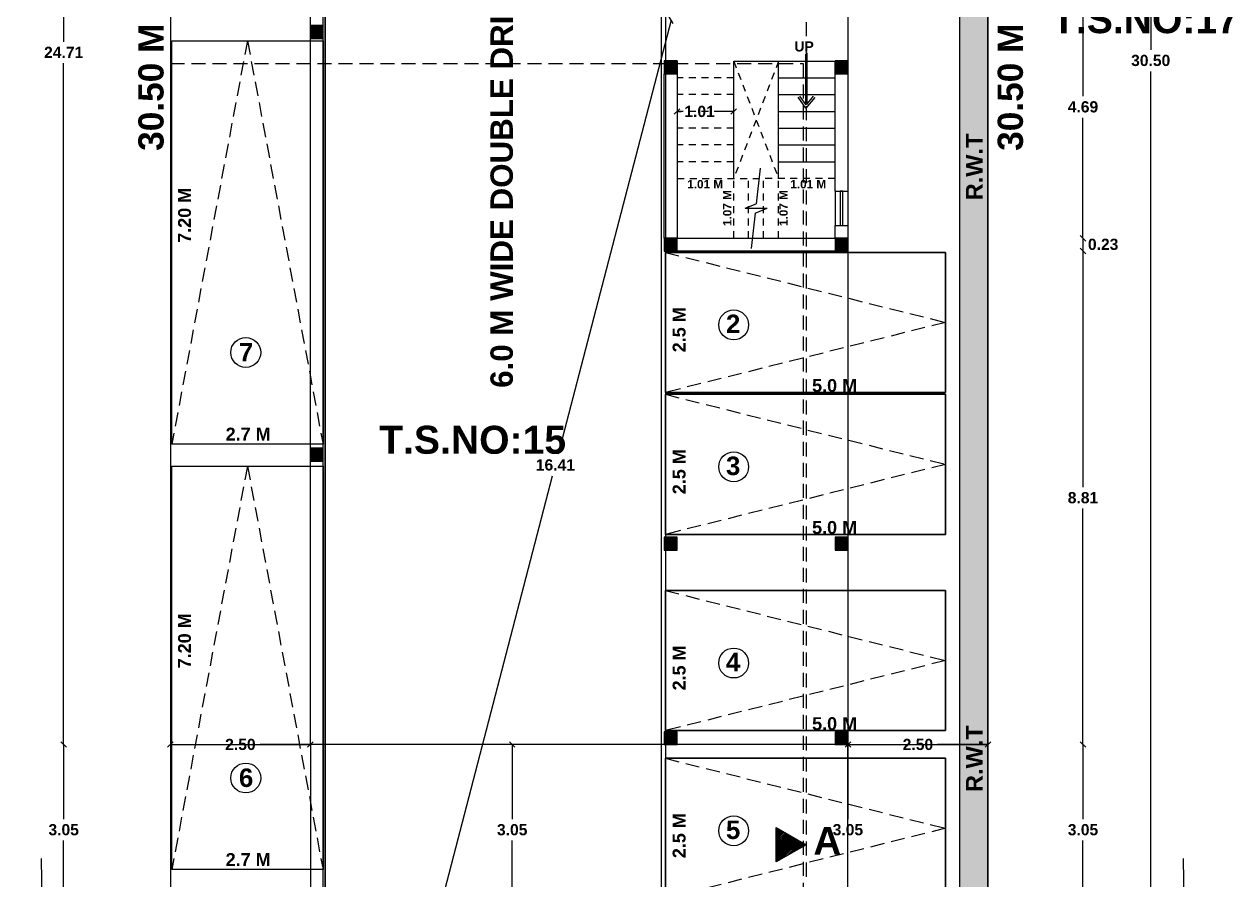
# Model space of a CAD drawing. Header units: metres. Extents: x 7583 to 7845, y 447 to 541.
# Drawn here: x 7623.79 to 7645.27, y 462.61 to 477.89 of the extents above; entities that cross this region are included whole.
import ezdxf

# ---------------------------------------------------------------- set-up
doc = ezdxf.new("R2010")
doc.units = ezdxf.units.M
doc.linetypes.add('HIDDEN', pattern=[0.375, 0.25, -0.125])
doc.linetypes.add('HIDDEN2', pattern=[0.1875, 0.125, -0.0625])
doc.layers.add('BLK_1_COVERED_AREA', color=140, linetype='Continuous', plot=False)
doc.layers.add('PARKING_SLOT', color=30, linetype='Continuous', plot=False)
for name, color, linetype in [('BLK_1_FLR_0_BLT_UP_AREA', 1, 'Continuous'), ('BLK_1_FLR_0_BLT_UP_AREA_DEDUCT', 1, 'Continuous'), ('BLK_1_FLR_0_EXIT_WIDTH_STAIR', 1, 'Continuous'), ('BLK_1_LVL_0_FRONT_SETBACK', 2, 'Continuous'), ('BLK_1_LVL_0_SIDE_SETBACK1', 171, 'Continuous'), ('BLK_1_LVL_0_SIDE_SETBACK2', 102, 'Continuous'), ('DRIVE_WAY', 254, 'Continuous'), ('PER_AISLE_WIDTH', 5, 'Continuous'), ('PLOT_BOUNDARY', 70, 'Continuous'), ('RWH', 130, 'Continuous')]:
    doc.layers.add(name, color=color, linetype=linetype)
for name, color, linetype, lineweight in [('BLK_1_FLR_0_STILT_PARKING', 7, 'Continuous', 0), ('BLK_1_LVL_0_BLDG_FOOT_PRINT', 1, 'Continuous', 5), ('DIST_EXIT', 7, 'Continuous', 0), ('Hatch', 3, 'Continuous', 9)]:
    doc.layers.add(name, color=color, linetype=linetype, lineweight=lineweight)
doc.styles.get("Standard").update_dxf_attribs({"font": 'arialbd.ttf'})
doc.styles.add('style1', font='arialbd.ttf')
doc.styles.add('style4', font='arialbd.ttf', dxfattribs={"height": 3.81})
doc.dimstyles.get("Standard").update_dxf_attribs({"dimtxt": 0.2, "dimasz": 0.1, "dimexe": 0.18, "dimexo": 0.0625, "dimgap": 0.09, "dimtad": 0, "dimtih": 1, "dimtoh": 1, "dimzin": 0, "dimdsep": 46, "dimtxsty": 'Standard', "dimblk": 'OBLIQUE', "dimcen": 0.09, "dimse1": 1, "dimse2": 1, "dimadec": 0, "dimazin": 0, "dimtfac": 1, "dimtofl": 0, "dimtmove": 0, "dimatfit": 3, "dimfxl": 0, "dimtolj": 1, "dimtzin": 0, "dimarcsym": 0})

# ---------------------------------------------------------------- blocks, each defined once
blk = doc.blocks.new('Column 9 x 9')
at = {"layer": 'Hatch'}
h = blk.add_hatch(dxfattribs=at)
h.set_pattern_fill('ANSI31', color=256, scale=0.1, style=0)
h.paths.add_polyline_path([(9, 0), (0, 0), (0, -9), (9, -9)])
blk.add_lwpolyline([(0, -9), (0, 0), (9, 0), (9, -9)], close=True)
blk = doc.blocks.new('_Oblique')
at = {"color": 0, "linetype": 'ByBlock', "lineweight": -2}
blk.add_line((-0.5, -0.5), (0.5, 0.5), dxfattribs=at)
blk = doc.blocks.new('*D429')
at = {"color": 0, "lineweight": -2}
for p, q in [((7642.703, 478.754), (7642.703, 476.602)), ((7642.703, 474.065), (7642.703, 476.217))]:
    blk.add_line(p, q, dxfattribs=at)
at = {"layer": 'Defpoints', "color": 0}
for p in [(7637.926, 478.754), (7637.749, 474.065), (7642.703, 474.065)]:
    blk.add_point(p, dxfattribs=at)
at = {"color": 0, "lineweight": -2, "xscale": 0.1, "yscale": 0.1, "zscale": 0.1}
for p, rotation in [((7642.703, 478.754), 90), ((7642.703, 474.065), 270)]:
    blk.add_blockref('_Oblique', p, dxfattribs=dict(at, rotation=rotation))
at = {"color": 0, "insert": (7642.703, 476.409), "char_height": 0.2, "attachment_point": 5}
blk.add_mtext('\\A1;4.69', dxfattribs=at)
blk = doc.blocks.new('*D335')
at = {"color": 0, "lineweight": -2}
blk.add_line((7642.703, 474.065), (7642.703, 473.836), dxfattribs=at)
at = {"layer": 'Defpoints', "color": 0}
for p in [(7638.004, 474.065), (7638.004, 473.836), (7642.703, 473.836)]:
    blk.add_point(p, dxfattribs=at)
at = {"color": 0, "lineweight": -2, "xscale": 0.1, "yscale": 0.1, "zscale": 0.1}
for p, rotation in [((7642.703, 474.065), 90), ((7642.703, 473.836), 270)]:
    blk.add_blockref('_Oblique', p, dxfattribs=dict(at, rotation=rotation))
at = {"color": 0, "insert": (7643.063, 473.955), "char_height": 0.2, "attachment_point": 5}
blk.add_mtext('\\A1;0.23', dxfattribs=at)
blk = doc.blocks.new('*D430')
at = {"color": 0, "lineweight": -2}
for p, q in [((7642.703, 473.836), (7642.703, 469.625)), ((7642.703, 465.029), (7642.703, 469.24))]:
    blk.add_line(p, q, dxfattribs=at)
at = {"layer": 'Defpoints', "color": 0}
for p in [(7638.505, 473.836), (7638.505, 465.029), (7642.703, 465.029)]:
    blk.add_point(p, dxfattribs=at)
at = {"color": 0, "lineweight": -2, "xscale": 0.1, "yscale": 0.1, "zscale": 0.1}
for p, rotation in [((7642.703, 473.836), 90), ((7642.703, 465.029), 270)]:
    blk.add_blockref('_Oblique', p, dxfattribs=dict(at, rotation=rotation))
at = {"color": 0, "insert": (7642.703, 469.433), "char_height": 0.2, "attachment_point": 5}
blk.add_mtext('\\A1;8.81', dxfattribs=at)
blk = doc.blocks.new('*D340')
at = {"color": 0, "lineweight": -2}
for p, q in [((7624.499, 489.734), (7624.499, 477.572)), ((7624.499, 465.029), (7624.499, 477.191))]:
    blk.add_line(p, q, dxfattribs=at)
at = {"layer": 'Defpoints', "color": 0}
for p in [(7628.905, 489.734), (7624.499, 465.029), (7628.905, 465.029)]:
    blk.add_point(p, dxfattribs=at)
at = {"color": 0, "lineweight": -2, "xscale": 0.1, "yscale": 0.1, "zscale": 0.1}
for p, rotation in [((7624.499, 489.734), 90), ((7624.499, 465.029), 270)]:
    blk.add_blockref('_Oblique', p, dxfattribs=dict(at, rotation=rotation))
at = {"color": 0, "insert": (7624.499, 477.382), "char_height": 0.2, "attachment_point": 5}
blk.add_mtext('\\A1;24.71', dxfattribs=at)
blk = doc.blocks.new('*D341')
at = {"color": 0, "lineweight": -2}
for p, q in [((7624.499, 465.029), (7624.499, 463.699)), ((7624.499, 461.984), (7624.499, 463.315))]:
    blk.add_line(p, q, dxfattribs=at)
at = {"layer": 'Defpoints', "color": 0}
for p in [(7628.905, 465.029), (7624.499, 461.984), (7628.905, 461.984)]:
    blk.add_point(p, dxfattribs=at)
at = {"color": 0, "lineweight": -2, "xscale": 0.1, "yscale": 0.1, "zscale": 0.1}
for p, rotation in [((7624.499, 465.029), 90), ((7624.499, 461.984), 270)]:
    blk.add_blockref('_Oblique', p, dxfattribs=dict(at, rotation=rotation))
at = {"color": 0, "insert": (7624.499, 463.507), "char_height": 0.2, "attachment_point": 5}
blk.add_mtext('\\A1;3.05', dxfattribs=at)
blk = doc.blocks.new('*D346')
at = {"color": 0, "lineweight": -2}
for p, q in [((7626.405, 465.029), (7627.303, 465.029)), ((7628.905, 465.029), (7628.006, 465.029))]:
    blk.add_line(p, q, dxfattribs=at)
at = {"layer": 'Defpoints', "color": 0}
for p in [(7626.405, 465.029), (7626.405, 465.029), (7628.905, 465.029)]:
    blk.add_point(p, dxfattribs=at)
at = {"color": 0, "lineweight": -2, "xscale": 0.1, "yscale": 0.1, "zscale": 0.1, "rotation": 180}
blk.add_blockref('_Oblique', (7626.405, 465.029), dxfattribs=at)
at = {"color": 0, "lineweight": -2, "xscale": 0.1, "yscale": 0.1, "zscale": 0.1}
blk.add_blockref('_Oblique', (7628.905, 465.029), dxfattribs=at)
at = {"color": 0, "insert": (7627.655, 465.029), "char_height": 0.2, "attachment_point": 5}
blk.add_mtext('\\A1;2.50', dxfattribs=at)
blk = doc.blocks.new('*D434')
at = {"color": 0, "lineweight": -2}
for p, q in [((7638.505, 465.029), (7639.403, 465.029)), ((7641.005, 465.029), (7640.106, 465.029))]:
    blk.add_line(p, q, dxfattribs=at)
at = {"layer": 'Defpoints', "color": 0}
for p in [(7638.505, 465.029), (7641.005, 465.029), (7641.005, 465.029)]:
    blk.add_point(p, dxfattribs=at)
at = {"color": 0, "lineweight": -2, "xscale": 0.1, "yscale": 0.1, "zscale": 0.1, "rotation": 180}
blk.add_blockref('_Oblique', (7638.505, 465.029), dxfattribs=at)
at = {"color": 0, "lineweight": -2, "xscale": 0.1, "yscale": 0.1, "zscale": 0.1}
blk.add_blockref('_Oblique', (7641.005, 465.029), dxfattribs=at)
at = {"color": 0, "insert": (7639.755, 465.029), "char_height": 0.2, "attachment_point": 5}
blk.add_mtext('\\A1;2.50', dxfattribs=at)
blk = doc.blocks.new('*D347')
at = {"color": 0, "lineweight": -2}
for p, q in [((7638.505, 465.029), (7638.505, 463.699)), ((7638.505, 461.984), (7638.505, 463.315))]:
    blk.add_line(p, q, dxfattribs=at)
at = {"layer": 'Defpoints', "color": 0}
for p in [(7638.505, 465.029), (7638.505, 461.984), (7638.505, 461.984)]:
    blk.add_point(p, dxfattribs=at)
at = {"color": 0, "lineweight": -2, "xscale": 0.1, "yscale": 0.1, "zscale": 0.1}
for p, rotation in [((7638.505, 465.029), 90), ((7638.505, 461.984), 270)]:
    blk.add_blockref('_Oblique', p, dxfattribs=dict(at, rotation=rotation))
at = {"color": 0, "insert": (7638.505, 463.507), "char_height": 0.2, "attachment_point": 5}
blk.add_mtext('\\A1;3.05', dxfattribs=at)
blk = doc.blocks.new('*D348')
at = {"color": 0, "lineweight": -2}
for p, q in [((7642.703, 465.029), (7642.703, 463.699)), ((7642.703, 461.984), (7642.703, 463.315))]:
    blk.add_line(p, q, dxfattribs=at)
at = {"layer": 'Defpoints', "color": 0}
for p in [(7636.929, 465.029), (7636.929, 461.984), (7642.703, 461.984)]:
    blk.add_point(p, dxfattribs=at)
at = {"color": 0, "lineweight": -2, "xscale": 0.1, "yscale": 0.1, "zscale": 0.1}
for p, rotation in [((7642.703, 465.029), 90), ((7642.703, 461.984), 270)]:
    blk.add_blockref('_Oblique', p, dxfattribs=dict(at, rotation=rotation))
at = {"color": 0, "insert": (7642.703, 463.507), "char_height": 0.2, "attachment_point": 5}
blk.add_mtext('\\A1;3.05', dxfattribs=at)
blk = doc.blocks.new('*D349')
at = {"color": 0, "lineweight": -2}
for p, q in [((7643.912, 492.484), (7643.912, 477.429)), ((7643.912, 461.984), (7643.912, 477.044))]:
    blk.add_line(p, q, dxfattribs=at)
at = {"layer": 'Defpoints', "color": 0}
for p in [(7641.005, 492.484), (7643.912, 492.484), (7641.005, 461.984)]:
    blk.add_point(p, dxfattribs=at)
at = {"color": 0, "lineweight": -2, "xscale": 0.1, "yscale": 0.1, "zscale": 0.1}
for p, rotation in [((7643.912, 492.484), 90), ((7643.912, 461.984), 270)]:
    blk.add_blockref('_Oblique', p, dxfattribs=dict(at, rotation=rotation))
at = {"color": 0, "insert": (7643.912, 477.237), "char_height": 0.2, "attachment_point": 5}
blk.add_mtext('\\A1;30.50', dxfattribs=at)
blk = doc.blocks.new('*D350')
at = {"color": 0, "lineweight": -2}
for p, q in [((7623.315, 492.484), (7623.315, 477.424)), ((7623.315, 461.984), (7623.315, 477.04))]:
    blk.add_line(p, q, dxfattribs=at)
at = {"layer": 'Defpoints', "color": 0}
for p in [(7626.405, 492.484), (7623.315, 461.984), (7626.405, 461.984)]:
    blk.add_point(p, dxfattribs=at)
at = {"color": 0, "lineweight": -2, "xscale": 0.1, "yscale": 0.1, "zscale": 0.1}
for p, rotation in [((7623.315, 492.484), 90), ((7623.315, 461.984), 270)]:
    blk.add_blockref('_Oblique', p, dxfattribs=dict(at, rotation=rotation))
at = {"color": 0, "insert": (7623.315, 477.232), "char_height": 0.2, "attachment_point": 5}
blk.add_mtext('\\A1;30.50', dxfattribs=at)
blk = doc.blocks.new('A$C3D876712')
at = {"linetype": 'HIDDEN'}
for p, q in [((0, 2.5), (5, 1.25)), ((5, 1.25), (0, 0))]:
    blk.add_line(p, q, dxfattribs=at)
blk.add_lwpolyline([(5, 2.5), (5, 0), (0, 0), (0, 2.5)], close=True)
blk = doc.blocks.new('*D354')
at = {"color": 0, "lineweight": -2}
for p, q in [((7632.509, 465.029), (7632.509, 463.699)), ((7632.509, 461.984), (7632.509, 463.315))]:
    blk.add_line(p, q, dxfattribs=at)
at = {"layer": 'Defpoints', "color": 0}
for p in [(7632.509, 465.029), (7632.509, 461.984), (7632.509, 461.984)]:
    blk.add_point(p, dxfattribs=at)
at = {"color": 0, "lineweight": -2, "xscale": 0.1, "yscale": 0.1, "zscale": 0.1}
for p, rotation in [((7632.509, 465.029), 90), ((7632.509, 461.984), 270)]:
    blk.add_blockref('_Oblique', p, dxfattribs=dict(at, rotation=rotation))
at = {"color": 0, "insert": (7632.509, 463.507), "char_height": 0.2, "attachment_point": 5}
blk.add_mtext('\\A1;3.05', dxfattribs=at)
blk = doc.blocks.new('*D456')
at = {"layer": 'BLK_1_FLR_0_EXIT_WIDTH_STAIR', "color": 0, "lineweight": -2}
for p, q in [((7635.455, 476.327), (7635.528, 476.327)), ((7636.465, 476.327), (7636.184, 476.327))]:
    blk.add_line(p, q, dxfattribs=at)
at = {"layer": 'Defpoints', "color": 0}
for p in [(7635.455, 477.229), (7636.465, 477.226), (7636.465, 476.327)]:
    blk.add_point(p, dxfattribs=at)
at = {"layer": 'BLK_1_FLR_0_EXIT_WIDTH_STAIR', "color": 0, "lineweight": -2, "xscale": 0.1, "yscale": 0.1, "zscale": 0.1, "rotation": 180}
blk.add_blockref('_Oblique', (7635.455, 476.327), dxfattribs=at)
at = {"layer": 'BLK_1_FLR_0_EXIT_WIDTH_STAIR', "color": 0, "lineweight": -2, "xscale": 0.1, "yscale": 0.1, "zscale": 0.1}
blk.add_blockref('_Oblique', (7636.465, 476.327), dxfattribs=at)
at = {"layer": 'BLK_1_FLR_0_EXIT_WIDTH_STAIR', "color": 0, "insert": (7635.856, 476.327), "char_height": 0.2, "attachment_point": 5}
blk.add_mtext('\\A1;1.01', dxfattribs=at)
blk = doc.blocks.new('*D453')
at = {"layer": 'Defpoints', "color": 0}
for p in [(7635.71, 477.862), (7631.216, 462.079), (7631.581, 461.984)]:
    blk.add_point(p, dxfattribs=at)
at = {"layer": 'DIST_EXIT', "color": 0, "lineweight": -2}
for p, q in [((7635.346, 477.957), (7633.331, 470.21)), ((7631.216, 462.079), (7633.231, 469.826))]:
    blk.add_line(p, q, dxfattribs=at)
at = {"layer": 'DIST_EXIT', "color": 0, "lineweight": -2, "xscale": 0.1, "yscale": 0.1, "zscale": 0.1}
for p, rotation in [((7635.346, 477.957), 75.4209063367539), ((7631.216, 462.079), 255.4209063367539)]:
    blk.add_blockref('_Oblique', p, dxfattribs=dict(at, rotation=rotation))
at = {"layer": 'DIST_EXIT', "color": 0, "insert": (7633.281, 470.018), "char_height": 0.2, "attachment_point": 5}
blk.add_mtext('\\A1;16.41', dxfattribs=at)

msp = doc.modelspace()

# ---------------------------------------------------------------- hatches: boundary and pattern name
h = msp.add_hatch()
h.set_pattern_fill('GRAVEL', color=8, scale=0.05)
h.set_pattern_definition([(228.0127875, (17.94342, -4.205185), (-10.1600000008, -11.4299999993), [0.17086072, -16.91524182]), (184.969741, (17.82912, -4.332185), (15.23999999397, 1.27000007235), [0.29320236, -29.02702445]), (132.5104471, (17.53702, -4.357585), (12.7000000054, -13.9699999951), [0.20674076, -20.4673614]), (267.273689, (17.04172, -4.675085), (1.27000000266, 25.39999999987), [0.26700226, -26.43321871]), (292.8336542, (17.02902, -4.941785), (-6.35000000053, 15.2399999998), [0.26181685, -25.91990387]), (357.273689, (17.13062, -5.183085), (-25.39999999987, 1.27000000266), [0.26700226, -26.43321871]), (37.6942405, (17.39732, -5.195785), (-16.50999999927, -12.70000000095), [0.35309683, -34.95655766]), (72.2553284, (17.67672, -4.979885), (8.8900000024, 27.93999999924), [0.33335976, -33.0026283]), (121.4295656, (17.77832, -4.662385), (-10.16000000144, 16.5099999991), [0.2679065, -26.52277285]), (175.2363583, (17.63862, -4.43379), (13.9699999998, -1.2700000022), [0.30585664, -14.98696847]), (222.3974378, (17.33382, -4.408385), (-15.23999999951, -13.97000000053), [0.39553896, -39.15838626]), (138.8140748, (18.29902, -4.68779), (-8.8899999995, 7.6200000006), [0.13500227, -13.36528291]), (171.4692344, (18.19742, -4.598885), (16.51000000044, -2.5399999971), [0.256841, -25.4273195]), (225, (17.9434, -4.5608), (-2e-16, -1.27), [0.17960467, -1.61644655]), (203.1985905, (17.85452, -4.40839), (6.35, 2.5399999996), [0.09672066, -9.57531118]), (291.8014095, (17.76562, -4.44649), (-1.27, 3.81), [0.1367828, -6.7023765]), (30.9637565, (17.81642, -4.57349), (3.81, 2.54), [0.22215983, -7.18314908]), (161.565051, (18.0069, -4.4592), (2.54, -1.27), [0.16064357, -3.85544906]), (16.3895403, (17.02902, -4.446485), (12.7, 3.81), [0.225044, -22.27941334]), (70.346176, (17.24492, -4.382985), (-5.0800000005, -13.9699999998), [0.18879947, -18.69110784]), (293.1985905, (18.00692, -4.20519), (-2.5399999996, 6.35), [0.19344005, -9.4785918]), (343.6104597, (18.08312, -4.382985), (-12.70000000027, 3.8099999991), [0.225044, -22.27941334]), (339.4439548, (17.02902, -5.23389), (-6.35, 2.54), [0.2170176, -10.63386716]), (294.7751406, (17.23222, -5.310085), (-6.3500000076, 13.9699999966), [0.18183606, -18.0017967]), (66.8014095, (18.01962, -5.47519), (2.5399999996, 6.35), [0.19344005, -9.4785918]), (17.3540246, (18.09582, -5.297385), (-16.5099999997, -5.0800000011), [0.21289137, -21.076188]), (69.4439548, (17.39732, -5.47519), (-2.54, -6.35), [0.1085088, -10.74237596]), (101.3099325, (17.94342, -5.47519), (-1.27, 5.08), [0.0647573, -6.41099748]), (165.9637565, (17.93072, -5.4117), (3.81, -1.27), [0.26181685, -4.9745273]), (186.009006, (17.67672, -5.348185), (12.69999999993, 1.27000000066), [0.2426335, -24.02068243]), (303.6900675, (17.81642, -4.6878), (-1.27, 2.54), [0.18316194, -4.39588818]), (353.1572266, (17.91802, -4.840185), (21.59000000013, -2.53999999887), [0.31977838, -31.65800453]), (60.9453959, (18.23552, -4.87829), (-5.0800000001, -8.89), [0.13075412, -12.94469616]), (90, (18.299, -4.764), (-1.27, 1.27), [0.0762, -1.1938]), (120.2564372, (17.65132, -5.310085), (5.0799999994, -8.8900000004), [0.17643348, -17.46697039]), (48.0127875, (17.56242, -5.157685), (10.1600000008, 11.4299999993), [0.34172144, -16.7443811]), (0, (17.791, -4.9037), (1.27, 1.27), [0.3302, -0.9398]), (325.3048465, (18.12122, -4.903685), (12.7000000048, -8.8899999931), [0.20080478, -19.87965836]), (254.054604, (18.28632, -5.01799), (-1.27, -5.08), [0.18491454, -9.06082502]), (207.6459754, (18.23552, -5.195785), (-24.1300000009, -12.6999999983), [0.30107255, -29.80623221]), (175.42607874, (17.96882, -5.335485), (-16.51, 1.27), [0.31851473, -31.53292323])])
h.paths.add_polyline_path([(7640.505, 461.984), (7641.005, 461.984), (7641.005, 492.484), (7640.505, 492.484)])
h.paths.add_polyline_path([(7640.99, 474.666), (7640.99, 476.009), (7640.538, 476.009), (7640.538, 474.666)], flags=24)
h.paths.add_polyline_path([(7640.99, 464.105), (7640.99, 465.448), (7640.538, 465.448), (7640.538, 464.105)], flags=24)
h.paths.add_polyline_path([(7640.99, 487.118), (7640.99, 488.461), (7640.538, 488.461), (7640.538, 487.118)], flags=24)
h = msp.add_hatch()
h.set_pattern_fill('ANSI31', color=256, scale=0.163994, style=0)
h.set_pattern_definition([(45, (8225.839382, 311.289111), (-0.0144951518, 0.0144951518), [])])
h.paths.add_polyline_path([(7637.224, 463.547), (7637.757, 463.239), (7637.224, 462.932)])

# ---------------------------------------------------------------- linework, layer by layer
for p, q in [((7626.405, 492.484), (7626.405, 461.984)), ((7640.505, 461.984), (7640.505, 492.484)), ((7641.005, 461.984), (7641.005, 492.484)), ((7628.905, 465.029), (7628.905, 489.734)), ((7638.505, 489.734), (7638.505, 465.029)), ((7629.17, 485.274), (7629.17, 461.984)), ((7635.17, 485.274), (7635.17, 461.984)), ((7628.905, 476.57), (7628.905, 480.344)), ((7637.746, 477.351), (7637.746, 476.478)), ((7637.771, 477.377), (7637.771, 476.478)), ((7635.226, 477.229), (7635.455, 477.229)), ((7635.455, 477.229), (7635.455, 474.065)), ((7636.465, 475.132), (7636.465, 477.226)), ((7636.465, 477.226), (7637.266, 477.226)), ((7637.266, 475.132), (7637.266, 477.226)), ((7637.266, 477.226), (7638.276, 477.226)), ((7635.226, 474.065), (7635.226, 477)), ((7637.266, 476.927), (7638.276, 476.927)), ((7637.266, 476.628), (7638.276, 476.628)), ((7637.756, 476.385), (7637.616, 476.581)), ((7637.758, 476.448), (7637.647, 476.603)), ((7637.915, 476.578), (7637.756, 476.385)), ((7637.885, 476.602), (7637.758, 476.448)), ((7637.266, 476.329), (7638.276, 476.329)), ((7637.266, 476.03), (7638.276, 476.03)), ((7637.266, 475.731), (7638.276, 475.731)), ((7637.266, 475.431), (7638.276, 475.431)), ((7636.936, 475.315), (7636.867, 474.677)), ((7638.276, 474.904), (7638.505, 474.904)), ((7638.276, 474.904), (7638.276, 474.294)), ((7638.505, 474.904), (7638.505, 474.294)), ((7636.669, 474.599), (7636.867, 474.677)), ((7636.669, 474.599), (7637.061, 474.599)), ((7636.848, 474.514), (7637.061, 474.599)), ((7636.848, 474.514), (7636.78, 473.882)), ((7638.276, 474.294), (7638.505, 474.294)), ((7638.276, 474.065), (7638.276, 474.294)), ((7638.505, 474.294), (7638.505, 473.836)), ((7635.455, 474.065), (7638.276, 474.065)), ((7638.276, 473.836), (7635.226, 473.836)), ((7638.505, 473.836), (7638.505, 472.975)), ((7638.505, 465.029), (7628.905, 465.029))]:
    msp.add_line(p, q)
at = {"linetype": 'HIDDEN'}
for p, q in [((7637.757, 492.545), (7637.757, 462.658)), ((7627.781, 477.591), (7626.431, 470.391)), ((7627.781, 477.591), (7629.131, 470.391)), ((7627.781, 469.996), (7626.431, 462.796)), ((7627.781, 469.996), (7629.131, 462.796))]:
    msp.add_line(p, q, dxfattribs=at)
at = {"linetype": 'HIDDEN2', "ltscale": 2}
for p, q in [((7626.405, 477.184), (7637.705, 477.184)), ((7637.705, 477.184), (7637.705, 461.984))]:
    msp.add_line(p, q, dxfattribs=at)
at = {"linetype": 'HIDDEN2'}
for p, q in [((7636.465, 477.226), (7637.266, 475.132)), ((7637.266, 477.226), (7636.465, 475.132)), ((7636.465, 476.927), (7635.455, 476.927)), ((7636.465, 476.628), (7635.455, 476.628)), ((7636.465, 476.329), (7635.455, 476.329)), ((7636.465, 476.03), (7635.455, 476.03)), ((7636.465, 475.731), (7635.455, 475.731)), ((7636.465, 475.431), (7635.455, 475.431)), ((7635.455, 475.132), (7636.917, 475.132)), ((7636.465, 474.065), (7636.465, 475.132)), ((7636.732, 474.065), (7636.732, 475.132)), ((7638.276, 475.132), (7636.917, 475.132)), ((7636.999, 474.065), (7636.999, 475.132)), ((7637.266, 474.065), (7637.266, 475.132))]:
    msp.add_line(p, q, dxfattribs=at)
for points in [[(7640.505, 492.484), (7641.005, 492.484), (7641.005, 461.984), (7640.505, 461.984)], [(7626.431, 477.591), (7629.131, 477.591), (7629.131, 470.391), (7626.431, 470.391)], [(7638.416, 474.294), (7638.416, 474.904), (7638.365, 474.904), (7638.365, 474.294)], [(7626.431, 469.996), (7629.131, 469.996), (7629.131, 462.796), (7626.431, 462.796)], [(7637.757, 463.239), (7637.224, 462.932), (7637.224, 463.547)]]:
    msp.add_lwpolyline(points, close=True)
msp.add_lwpolyline([(7638.276, 474.904), (7638.276, 477.229), (7638.505, 477.229), (7638.505, 474.904)])
at = {"linetype": 'Continuous', "ltscale": 0.2}
for points in [[(7624.199, 456.543), (7624.155, 459.595), (7624.837, 459.855), (7623.459, 460.334), (7624.141, 460.593), (7624.106, 462.997)], [(7644.594, 456.543), (7644.55, 459.595), (7645.232, 459.855), (7643.853, 460.334), (7644.535, 460.593), (7644.501, 462.997)]]:
    msp.add_lwpolyline(points, dxfattribs=at)
for centre in [(7636.465, 472.518), (7627.751, 472.026), (7636.465, 469.985), (7636.465, 466.483), (7627.751, 464.431), (7636.465, 463.489)]:
    msp.add_circle(centre, 0.267)
at = {"layer": 'BLK_1_COVERED_AREA'}
msp.add_lwpolyline([(7628.905, 489.734), (7638.505, 489.734), (7638.505, 465.029), (7628.905, 465.029)], close=True, dxfattribs=at)
at = {"layer": 'BLK_1_FLR_0_BLT_UP_AREA', "color": 3}
msp.add_lwpolyline([(7628.905, 489.734), (7638.505, 489.734), (7638.505, 465.029), (7628.905, 465.029)], close=True, dxfattribs=at)
at = {"layer": 'BLK_1_FLR_0_BLT_UP_AREA_DEDUCT', "color": 3}
msp.add_lwpolyline([(7628.905, 489.734), (7638.505, 489.734), (7638.505, 465.029), (7628.905, 465.029)], close=True, dxfattribs=at)
at = {"layer": 'BLK_1_FLR_0_STILT_PARKING'}
msp.add_lwpolyline([(7628.905, 489.734), (7638.505, 489.734), (7638.505, 465.029), (7628.905, 465.029)], close=True, dxfattribs=at)
at = {"layer": 'BLK_1_LVL_0_BLDG_FOOT_PRINT'}
msp.add_lwpolyline([(7628.905, 489.734), (7638.505, 489.734), (7638.505, 465.029), (7628.905, 465.029)], close=True, dxfattribs=at)
at = {"layer": 'BLK_1_LVL_0_FRONT_SETBACK'}
msp.add_lwpolyline([(7638.505, 465.029), (7628.905, 465.029), (7628.905, 461.984), (7638.505, 461.984)], close=True, dxfattribs=at)
at = {"layer": 'BLK_1_LVL_0_SIDE_SETBACK1'}
msp.add_lwpolyline([(7628.905, 489.734), (7626.405, 489.734), (7626.405, 465.029), (7628.905, 465.029)], close=True, dxfattribs=at)
at = {"layer": 'BLK_1_LVL_0_SIDE_SETBACK2', "linetype": 'ByBlock'}
msp.add_lwpolyline([(7641.005, 489.734), (7638.505, 489.734), (7638.505, 465.029), (7641.005, 465.029)], close=True, dxfattribs=at)
at = {"layer": 'DRIVE_WAY', "color": 254}
msp.add_lwpolyline([(7629.17, 485.274), (7635.17, 485.274), (7635.17, 461.984), (7629.17, 461.984)], close=True, dxfattribs=at)
at = {"layer": 'PARKING_SLOT', "linetype": 'Continuous'}
for points in [[(7626.431, 477.591), (7629.131, 477.591), (7629.131, 470.391), (7626.431, 470.391)], [(7635.245, 473.812), (7635.245, 471.312), (7640.245, 471.312), (7640.245, 473.812)], [(7635.245, 471.279), (7635.245, 468.779), (7640.245, 468.779), (7640.245, 471.279)], [(7626.431, 469.996), (7629.131, 469.996), (7629.131, 462.796), (7626.431, 462.796)], [(7635.245, 467.777), (7635.245, 465.277), (7640.245, 465.277), (7640.245, 467.777)], [(7635.245, 464.783), (7635.245, 462.283), (7640.245, 462.283), (7640.245, 464.783)]]:
    msp.add_lwpolyline(points, close=True, dxfattribs=at)
at = {"layer": 'PER_AISLE_WIDTH'}
msp.add_lwpolyline([(7629.131, 485.274), (7635.245, 485.274), (7635.245, 461.984), (7629.131, 461.984)], close=True, dxfattribs=at)
at = {"layer": 'PLOT_BOUNDARY'}
msp.add_lwpolyline([(7641.005, 492.484), (7626.405, 492.484), (7626.405, 461.984), (7641.005, 461.984)], close=True, dxfattribs=at)
at = {"layer": 'RWH'}
msp.add_lwpolyline([(7640.505, 492.484), (7641.005, 492.484), (7641.005, 461.984), (7640.505, 461.984)], close=True, dxfattribs=at)

# ---------------------------------------------------------------- block references
at = {"xscale": -0.025416666666668, "yscale": 0.025416666666668, "zscale": 0.025416666666668, "rotation": 180}
for p in [(7628.905, 477.633), (7635.226, 477), (7638.276, 477), (7635.226, 473.836), (7638.276, 473.836), (7628.905, 470.089), (7635.226, 468.499), (7638.276, 468.499), (7635.226, 465.029), (7638.276, 465.029)]:
    msp.add_blockref('Column 9 x 9', p, dxfattribs=at)
for p in [(7635.245, 471.312), (7635.245, 468.779), (7635.245, 465.277), (7635.245, 462.283)]:
    msp.add_blockref('A$C3D876712', p)

# ---------------------------------------------------------------- texts
at = {"lineweight": 25, "style": 'style4'}
for s, height, p in [('6.0 M WIDE DOUBLE DRIVEWAY', 0.4, (7632.521, 471.395)), ('30.50 M', 0.45, (7626.283, 475.625)), ('30.50 M', 0.45, (7641.63, 475.625)), ('7.20 M', 0.23, (7626.772, 473.983)), ('2.5 M', 0.23, (7635.605, 472.029)), ('2.5 M', 0.23, (7635.605, 469.496)), ('7.20 M', 0.23, (7626.772, 466.388)), ('2.5 M', 0.23, (7635.605, 465.994)), ('2.5 M', 0.23, (7635.605, 463))]:
    msp.add_text(s, height=height, rotation=90, dxfattribs=at).set_placement(p)
for s, height, p in [('T.S.NO:17', 0.5, (7642.15, 477.725)), ('5.0 M', 0.23, (7637.865, 471.321)), ('2.7 M', 0.23, (7627.392, 470.454)), ('T.S.NO:15', 0.5, (7630.134, 470.218)), ('5.0 M', 0.23, (7637.865, 468.788)), ('5.0 M', 0.23, (7637.865, 465.286)), ('2.7 M', 0.23, (7627.392, 462.86))]:
    msp.add_text(s, height=height, dxfattribs=at).set_placement(p)
for s, height, p in [('UP', 0.1795, (7637.548, 477.399)), ('1.01 M', 0.1496, (7637.477, 474.955)), ('2', 0.33, (7636.327, 472.371)), ('7', 0.33, (7627.629, 471.865)), ('3', 0.33, (7636.327, 469.838)), ('4', 0.33, (7636.327, 466.336)), ('6', 0.33, (7627.629, 464.271)), ('5', 0.33, (7636.327, 463.342)), ('A', 0.492, (7637.889, 463.065))]:
    msp.add_text(s, height=height).set_placement(p)
at = {"linetype": 'HIDDEN', "lineweight": 15, "style": 'style1'}
for p in [(7640.914, 474.741), (7640.914, 464.18)]:
    msp.add_text('R.W.T', height=0.3013, rotation=90, dxfattribs=at).set_placement(p)
at = {"linetype": 'HIDDEN2'}
msp.add_text('1.01 M', height=0.1496, dxfattribs=at).set_placement((7635.636, 474.955))
for p in [(7636.425, 474.284), (7637.429, 474.284)]:
    msp.add_text('1.07 M', height=0.1496, rotation=90).set_placement(p)

# ---------------------------------------------------------------- dimensions: what is measured, and where the dimension line sits
for base, p1, p2, override, picture, middle in [((7623.315, 461.984), (7626.405, 492.484), (7626.405, 461.984), {"dimfxl": 3, "dimfxlon": 1, "dimarcsym": 2}, '*D350', (7623.315, 477.232)), ((7643.912, 492.484), (7641.005, 461.984), (7641.005, 492.484), {"dimfxl": 3, "dimfxlon": 1, "dimarcsym": 2}, '*D349', (7643.912, 477.237)), ((7642.703, 473.836), (7638.004, 474.065), (7638.004, 473.836), {"dimtmove": 2, "dimfxl": 3, "dimfxlon": 1, "dimarcsym": 2}, '*D335', (7643.063, 473.955))]:
    dim = msp.add_linear_dim(base=base, p1=p1, p2=p2, angle=90, dimstyle='Standard', override=override)
    dim.commit()
    dim.dimension.update_dxf_attribs({"geometry": picture, "text_midpoint": middle, "dimtype": 160})
for base, p1, p2, picture, middle in [((7624.499131313, 465.029132335), (7628.904936651, 489.734132335), (7628.904936651, 465.029132335), '*D340', (7624.499131313, 477.381632335)), ((7642.703, 474.065), (7637.926, 478.754), (7637.749, 474.065), '*D429', (7642.703, 476.409)), ((7642.703, 465.029), (7638.505, 473.836), (7638.505, 465.029), '*D430', (7642.703, 469.433)), ((7624.499131313, 461.984132335), (7628.904936651, 465.029132335), (7628.904936651, 461.984132335), '*D341', (7624.499131313, 463.506632335)), ((7632.509027279, 461.984132335), (7632.509027278, 465.029132335), (7632.509027278, 461.984132335), '*D354', (7632.509027279, 463.506632335)), ((7642.702841121, 461.984132335), (7636.928781682, 465.029132335), (7636.928781682, 461.984132335), '*D348', (7642.702841121, 463.506632335)), ((7638.504936651, 461.984132335), (7638.504936651, 465.029132335), (7638.504936651, 461.984132335), '*D347', (7638.504936651, 463.506632335))]:
    dim = msp.add_linear_dim(base=base, p1=p1, p2=p2, angle=90, dimstyle='Standard', override={"dimfxl": 3, "dimfxlon": 1, "dimarcsym": 2})
    dim.commit()
    dim.dimension.update_dxf_attribs({"geometry": picture, "text_midpoint": middle})
for base, p1, p2, picture, middle in [((7626.405, 465.029), (7628.905, 465.029), (7626.405, 465.029), '*D346', (7627.655, 465.029)), ((7641.005, 465.029), (7638.505, 465.029), (7641.005, 465.029), '*D434', (7639.755, 465.029))]:
    dim = msp.add_linear_dim(base=base, p1=p1, p2=p2, dimstyle='Standard', override={"dimfxl": 3, "dimfxlon": 1, "dimarcsym": 2})
    dim.commit()
    dim.dimension.update_dxf_attribs({"geometry": picture, "text_midpoint": middle})
at = {"layer": 'BLK_1_FLR_0_EXIT_WIDTH_STAIR'}
dim = msp.add_linear_dim(base=(7636.465, 476.327), p1=(7635.455, 477.229), p2=(7636.465, 477.226), dimstyle='Standard', dxfattribs=at)
dim.commit()
dim.dimension.update_dxf_attribs({"geometry": '*D456', "text_midpoint": (7635.856, 476.327), "dimtype": 160})
at = {"layer": 'DIST_EXIT'}
dim = msp.add_aligned_dim(p1=(7635.71, 477.862), p2=(7631.581, 461.984), distance=-0.377, dimstyle='Standard', dxfattribs=at)
dim.commit()
dim.dimension.update_dxf_attribs({"geometry": '*D453', "text_midpoint": (7633.281, 470.018)})

doc.saveas('drawing.dxf')
